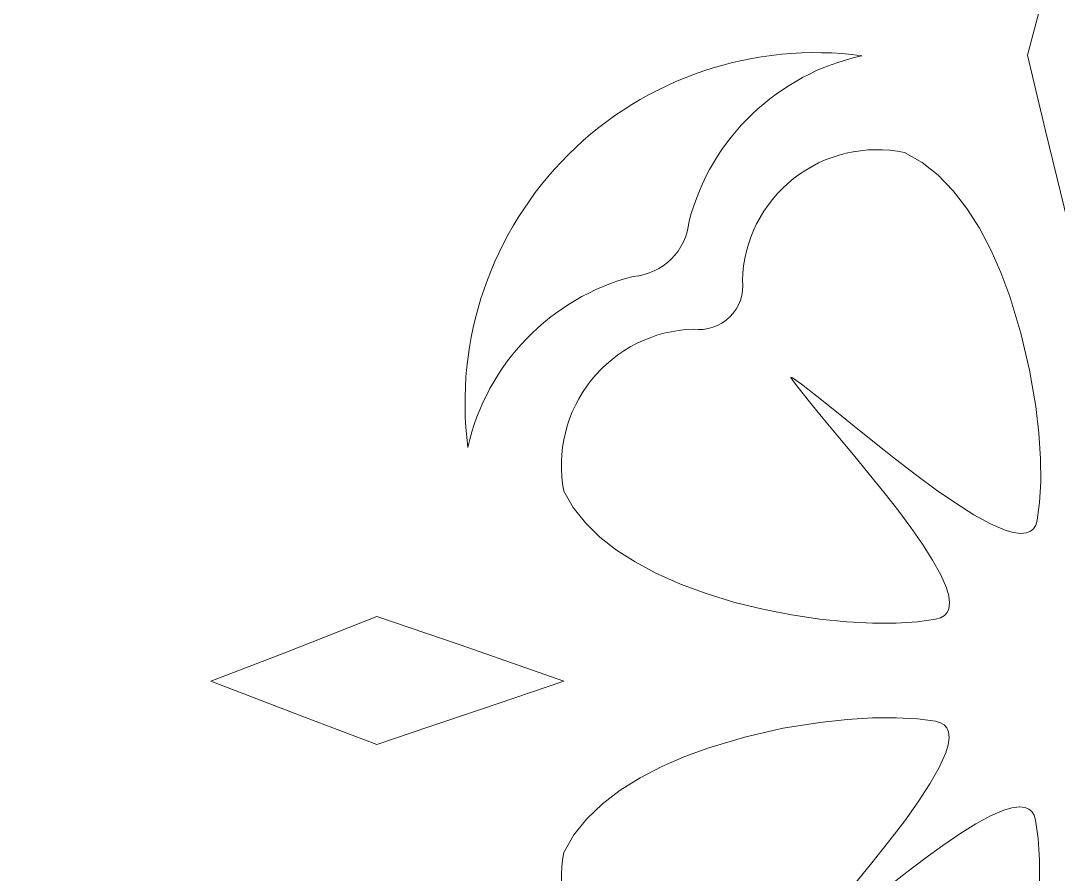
# Model space of a CAD drawing. Header units: centimetres. Extents: x -89 to 95, y -62 to 62.
# Drawn here: x 62.022 to 64.555, y -6.388 to -4.305 of the extents above; entities that cross this region are included whole.
import ezdxf

# ---------------------------------------------------------------- set-up
doc = ezdxf.new("R2010")
doc.units = ezdxf.units.CM
doc.header["$MEASUREMENT"] = 0
doc.layers.add('layer 1', color=7, linetype='Continuous')

msp = doc.modelspace()

# ---------------------------------------------------------------- linework, layer by layer
at = {"layer": 'layer 1', "color": 177, "lineweight": 9}
msp.add_open_spline([(5.39311, -61.96294), (5.39311, -61.96294), (95.39311, -61.96294), (95.39311, -61.96294), (95.39311, -61.96294), (95.39311, -61.96294), (95.39311, -1.96294), (95.39311, -1.96294), (95.39311, -1.96294), (95.39311, -1.96294), (5.39311, -1.96294), (5.39311, -1.96294), (5.39311, -1.96294), (5.39311, -1.96294), (5.39311, -61.96294), (5.39311, -61.96294), (5.39311, -61.96294), (5.39311, -61.96294), (5.39311, -61.96294), (5.39311, -61.96294)], degree=3, knots=[0, 0, 0, 0, 0.1666667, 0.1666667, 0.1666667, 0.1666667, 0.3333333, 0.3333333, 0.3333333, 0.3333333, 0.5, 0.5, 0.5, 0.5, 0.6666667, 0.6666667, 0.6666667, 0.6666667, 1, 1, 1, 1], dxfattribs=at)
at = {"layer": 'layer 1', "color": 250, "lineweight": 9}
msp.add_open_spline([(68.61308, -3.92236), (68.61292, -3.65698), (68.50733, -3.40253), (68.31956, -3.21499), (68.31956, -3.21499), (68.13179, -3.02746), (67.87847, -2.92219), (67.61308, -2.92236), (67.61308, -2.92236), (67.61308, -2.92236), (37.61308, -2.92236), (37.61308, -2.92236), (37.61308, -2.92236), (37.3477, -2.92253), (37.09325, -3.02811), (36.90571, -3.21589), (36.90571, -3.21589), (36.71818, -3.40366), (36.61292, -3.65698), (36.61308, -3.92236), (36.61308, -3.92236), (36.61308, -3.92236), (36.61308, -14.72236), (36.61308, -14.72236), (36.61308, -14.72236), (36.61325, -14.98774), (36.71884, -15.24219), (36.90661, -15.42973), (36.90661, -15.42973), (37.09438, -15.61726), (37.3477, -15.72253), (37.61308, -15.72236), (37.61308, -15.72236), (37.61308, -15.72236), (67.61308, -15.72236), (67.61308, -15.72236), (67.61308, -15.72236), (67.87847, -15.72219), (68.13292, -15.61661), (68.32045, -15.42883), (68.32045, -15.42883), (68.50799, -15.24106), (68.61325, -14.98774), (68.61308, -14.72236), (68.61308, -14.72236), (68.61308, -14.72236), (68.61308, -3.92236), (68.61308, -3.92236), (68.61308, -3.92236), (68.61308, -3.92236), (68.61308, -3.92236), (68.61308, -3.92236)], degree=3, knots=[0, 0, 0, 0, 0.0714286, 0.0714286, 0.0714286, 0.0714286, 0.1428571, 0.1428571, 0.1428571, 0.1428571, 0.2142857, 0.2142857, 0.2142857, 0.2142857, 0.2857143, 0.2857143, 0.2857143, 0.2857143, 0.3571429, 0.3571429, 0.3571429, 0.3571429, 0.4285714, 0.4285714, 0.4285714, 0.4285714, 0.5, 0.5, 0.5, 0.5, 0.5714286, 0.5714286, 0.5714286, 0.5714286, 0.6428571, 0.6428571, 0.6428571, 0.6428571, 0.7142857, 0.7142857, 0.7142857, 0.7142857, 0.7857143, 0.7857143, 0.7857143, 0.7857143, 0.8571429, 0.8571429, 0.8571429, 0.8571429, 1, 1, 1, 1], dxfattribs=at)
at = {"layer": 'layer 1', "color": 1, "lineweight": 9}
for points, knots in [([(64.63986, -3.80226), (64.63986, -3.80226), (64.59543, -3.96584), (64.59543, -3.96584), (64.59543, -3.96584), (64.59543, -3.96584), (64.55017, -4.13115), (64.55017, -4.13115), (64.55017, -4.13115), (64.55017, -4.13115), (64.51472, -4.2608), (64.51472, -4.2608), (64.51472, -4.2608), (64.51472, -4.2608), (64.47991, -4.38908), (64.47991, -4.38908), (64.47991, -4.38908), (64.47991, -4.38908), (64.52435, -4.57378), (64.52435, -4.57378), (64.52435, -4.57378), (64.52435, -4.57378), (64.5696, -4.76022), (64.5696, -4.76022), (64.5696, -4.76022), (64.5696, -4.76022), (64.60506, -4.90648), (64.60506, -4.90648), (64.60506, -4.90648), (64.60506, -4.90648), (64.63986, -5.05136), (64.63986, -5.05136), (64.63986, -5.05136), (64.63986, -5.05136), (64.72957, -4.68373), (64.72957, -4.68373), (64.72957, -4.68373), (64.72957, -4.68373), (64.76503, -4.53736), (64.76503, -4.53736), (64.76503, -4.53736), (64.76503, -4.53736), (64.79983, -4.38908), (64.79983, -4.38908), (64.79983, -4.38908), (64.79983, -4.38908), (64.75541, -4.22553), (64.75541, -4.22553), (64.75541, -4.22553), (64.75541, -4.22553), (64.71014, -4.06023), (64.71014, -4.06023), (64.71014, -4.06023), (64.71014, -4.06023), (64.67467, -3.93057), (64.67467, -3.93057), (64.67467, -3.93057), (64.67467, -3.93057), (64.63986, -3.80226), (64.63986, -3.80226), (64.63986, -3.80226), (64.63986, -3.80226), (64.63986, -3.80226), (64.63986, -3.80226)], [0, 0, 0, 0, 0.0588235, 0.0588235, 0.0588235, 0.0588235, 0.1176471, 0.1176471, 0.1176471, 0.1176471, 0.1764706, 0.1764706, 0.1764706, 0.1764706, 0.2352941, 0.2352941, 0.2352941, 0.2352941, 0.2941176, 0.2941176, 0.2941176, 0.2941176, 0.3529412, 0.3529412, 0.3529412, 0.3529412, 0.4117647, 0.4117647, 0.4117647, 0.4117647, 0.4705882, 0.4705882, 0.4705882, 0.4705882, 0.5294118, 0.5294118, 0.5294118, 0.5294118, 0.5882353, 0.5882353, 0.5882353, 0.5882353, 0.6470588, 0.6470588, 0.6470588, 0.6470588, 0.7058824, 0.7058824, 0.7058824, 0.7058824, 0.7647059, 0.7647059, 0.7647059, 0.7647059, 0.8235294, 0.8235294, 0.8235294, 0.8235294, 0.8823529, 0.8823529, 0.8823529, 0.8823529, 1, 1, 1, 1]), ([(64.07598, -4.39034), (63.81261, -4.3551), (63.54799, -4.44402), (63.35949, -4.63131), (63.35949, -4.63131), (63.17099, -4.8186), (63.08015, -5.08256), (63.11369, -5.34616), (63.11369, -5.34616), (63.15966, -5.14252), (63.31566, -4.98148), (63.51767, -4.92882), (63.51767, -4.92882), (63.5899, -4.92322), (63.64749, -4.86637), (63.65385, -4.7942), (63.65385, -4.7942), (63.70745, -4.59103), (63.87067, -4.435), (64.07598, -4.39034), (64.07598, -4.39034), (64.07598, -4.39034), (64.07598, -4.39034), (64.07598, -4.39034)], [0, 0, 0, 0, 0.1428571, 0.1428571, 0.1428571, 0.1428571, 0.2857143, 0.2857143, 0.2857143, 0.2857143, 0.4285714, 0.4285714, 0.4285714, 0.4285714, 0.5714286, 0.5714286, 0.5714286, 0.5714286, 0.7142857, 0.7142857, 0.7142857, 0.7142857, 1, 1, 1, 1]), ([(64.17996, -4.62657), (64.17996, -4.62657), (64.22262, -4.65068), (64.22262, -4.65068), (64.22262, -4.65068), (64.22262, -4.65068), (64.26219, -4.68203), (64.26219, -4.68203), (64.26219, -4.68203), (64.26219, -4.68203), (64.29871, -4.71983), (64.29871, -4.71983), (64.29871, -4.71983), (64.29871, -4.71983), (64.33222, -4.76327), (64.33222, -4.76327), (64.33222, -4.76327), (64.33222, -4.76327), (64.36275, -4.81155), (64.36275, -4.81155), (64.36275, -4.81155), (64.36275, -4.81155), (64.39034, -4.86389), (64.39034, -4.86389), (64.39034, -4.86389), (64.39034, -4.86389), (64.41502, -4.91948), (64.41502, -4.91948), (64.41502, -4.91948), (64.41502, -4.91948), (64.43684, -4.97753), (64.43684, -4.97753), (64.43684, -4.97753), (64.43684, -4.97753), (64.46415, -5.06705), (64.46415, -5.06705), (64.46415, -5.06705), (64.46415, -5.06705), (64.48526, -5.15762), (64.48526, -5.15762), (64.48526, -5.15762), (64.48526, -5.15762), (64.50029, -5.24658), (64.50029, -5.24658), (64.50029, -5.24658), (64.50029, -5.24658), (64.50775, -5.31178), (64.50775, -5.31178), (64.50775, -5.31178), (64.50775, -5.31178), (64.51179, -5.37331), (64.51179, -5.37331), (64.51179, -5.37331), (64.51179, -5.37331), (64.51246, -5.42999), (64.51246, -5.42999), (64.51246, -5.42999), (64.51246, -5.42999), (64.50981, -5.48063), (64.50981, -5.48063), (64.50981, -5.48063), (64.50981, -5.48063), (64.5039, -5.52406), (64.5039, -5.52406), (64.5039, -5.52406), (64.5039, -5.52406), (64.50026, -5.53564), (64.50026, -5.53564), (64.50026, -5.53564), (64.50026, -5.53564), (64.49466, -5.54452), (64.49466, -5.54452), (64.49466, -5.54452), (64.49466, -5.54452), (64.48721, -5.55084), (64.48721, -5.55084), (64.48721, -5.55084), (64.48721, -5.55084), (64.478, -5.55471), (64.478, -5.55471), (64.478, -5.55471), (64.478, -5.55471), (64.46318, -5.55629), (64.46318, -5.55629), (64.46318, -5.55629), (64.46318, -5.55629), (64.44567, -5.55407), (64.44567, -5.55407), (64.44567, -5.55407), (64.44567, -5.55407), (64.42572, -5.54834), (64.42572, -5.54834), (64.42572, -5.54834), (64.42572, -5.54834), (64.38972, -5.53283), (64.38972, -5.53283), (64.38972, -5.53283), (64.38972, -5.53283), (64.34917, -5.51049), (64.34917, -5.51049), (64.34917, -5.51049), (64.34917, -5.51049), (64.30506, -5.48254), (64.30506, -5.48254), (64.30506, -5.48254), (64.30506, -5.48254), (64.25836, -5.45017), (64.25836, -5.45017), (64.25836, -5.45017), (64.25836, -5.45017), (64.21003, -5.4146), (64.21003, -5.4146), (64.21003, -5.4146), (64.21003, -5.4146), (64.15808, -5.37471), (64.15808, -5.37471), (64.15808, -5.37471), (64.15808, -5.37471), (64.10657, -5.33402), (64.10657, -5.33402), (64.10657, -5.33402), (64.10657, -5.33402), (64.05664, -5.29396), (64.05664, -5.29396), (64.05664, -5.29396), (64.05664, -5.29396), (64.00947, -5.25597), (64.00947, -5.25597), (64.00947, -5.25597), (64.00947, -5.25597), (63.96621, -5.22149), (63.96621, -5.22149), (63.96621, -5.22149), (63.96621, -5.22149), (63.92801, -5.19197), (63.92801, -5.19197), (63.92801, -5.19197), (63.92801, -5.19197), (63.9146, -5.18239), (63.9146, -5.18239), (63.9146, -5.18239), (63.9146, -5.18239), (63.90849, -5.17812), (63.90849, -5.17812), (63.90849, -5.17812), (63.90849, -5.17812), (63.90446, -5.17565), (63.90446, -5.17565), (63.90446, -5.17565), (63.90446, -5.17565), (63.90338, -5.17521), (63.90338, -5.17521), (63.90338, -5.17521), (63.90338, -5.17521), (63.90312, -5.17516), (63.90312, -5.17516), (63.90312, -5.17516), (63.90312, -5.17516), (63.90291, -5.17516), (63.90291, -5.17516), (63.90291, -5.17516), (63.90291, -5.17516), (63.90275, -5.17522), (63.90275, -5.17522), (63.90275, -5.17522), (63.90275, -5.17522), (63.90268, -5.17528), (63.90268, -5.17528), (63.90268, -5.17528), (63.90268, -5.17528), (63.90263, -5.17537), (63.90263, -5.17537), (63.90263, -5.17537), (63.90263, -5.17537), (63.9026, -5.17548), (63.9026, -5.17548), (63.9026, -5.17548), (63.9026, -5.17548), (63.90261, -5.17571), (63.90261, -5.17571), (63.90261, -5.17571), (63.90261, -5.17571), (63.90267, -5.17599), (63.90267, -5.17599), (63.90267, -5.17599), (63.90267, -5.17599), (63.90309, -5.17699), (63.90309, -5.17699), (63.90309, -5.17699), (63.90309, -5.17699), (63.90551, -5.18084), (63.90551, -5.18084), (63.90551, -5.18084), (63.90551, -5.18084), (63.91117, -5.1885), (63.91117, -5.1885), (63.91117, -5.1885), (63.91117, -5.1885), (63.92, -5.19988), (63.92, -5.19988), (63.92, -5.19988), (63.92, -5.19988), (63.94806, -5.23529), (63.94806, -5.23529), (63.94806, -5.23529), (63.94806, -5.23529), (63.98074, -5.27512), (63.98074, -5.27512), (63.98074, -5.27512), (63.98074, -5.27512), (64.01678, -5.31843), (64.01678, -5.31843), (64.01678, -5.31843), (64.01678, -5.31843), (64.05495, -5.36427), (64.05495, -5.36427), (64.05495, -5.36427), (64.05495, -5.36427), (64.09401, -5.41169), (64.09401, -5.41169), (64.09401, -5.41169), (64.09401, -5.41169), (64.12923, -5.45537), (64.12923, -5.45537), (64.12923, -5.45537), (64.12923, -5.45537), (64.16324, -5.49887), (64.16324, -5.49887), (64.16324, -5.49887), (64.16324, -5.49887), (64.19508, -5.54146), (64.19508, -5.54146), (64.19508, -5.54146), (64.19508, -5.54146), (64.22383, -5.58244), (64.22383, -5.58244), (64.22383, -5.58244), (64.22383, -5.58244), (64.24855, -5.6211), (64.24855, -5.6211), (64.24855, -5.6211), (64.24855, -5.6211), (64.26832, -5.65672), (64.26832, -5.65672), (64.26832, -5.65672), (64.26832, -5.65672), (64.28219, -5.68858), (64.28219, -5.68858), (64.28219, -5.68858), (64.28219, -5.68858), (64.28786, -5.70813), (64.28786, -5.70813), (64.28786, -5.70813), (64.28786, -5.70813), (64.28993, -5.72529), (64.28993, -5.72529), (64.28993, -5.72529), (64.28993, -5.72529), (64.28809, -5.73982), (64.28809, -5.73982), (64.28809, -5.73982), (64.28809, -5.73982), (64.28395, -5.74885), (64.28395, -5.74885), (64.28395, -5.74885), (64.28395, -5.74885), (64.2773, -5.75616), (64.2773, -5.75616), (64.2773, -5.75616), (64.2773, -5.75616), (64.268, -5.76166), (64.268, -5.76166), (64.268, -5.76166), (64.268, -5.76166), (64.25593, -5.76525), (64.25593, -5.76525), (64.25593, -5.76525), (64.25593, -5.76525), (64.21124, -5.77185), (64.21124, -5.77185), (64.21124, -5.77185), (64.21124, -5.77185), (64.15939, -5.7752), (64.15939, -5.7752), (64.15939, -5.7752), (64.15939, -5.7752), (64.10157, -5.77525), (64.10157, -5.77525), (64.10157, -5.77525), (64.10157, -5.77525), (64.03896, -5.77193), (64.03896, -5.77193), (64.03896, -5.77193), (64.03896, -5.77193), (63.97275, -5.76519), (63.97275, -5.76519), (63.97275, -5.76519), (63.97275, -5.76519), (63.90413, -5.75497), (63.90413, -5.75497), (63.90413, -5.75497), (63.90413, -5.75497), (63.83428, -5.74121), (63.83428, -5.74121), (63.83428, -5.74121), (63.83428, -5.74121), (63.76578, -5.72423), (63.76578, -5.72423), (63.76578, -5.72423), (63.76578, -5.72423), (63.69835, -5.70375), (63.69835, -5.70375), (63.69835, -5.70375), (63.69835, -5.70375), (63.63312, -5.67969), (63.63312, -5.67969), (63.63312, -5.67969), (63.63312, -5.67969), (63.57119, -5.65201), (63.57119, -5.65201), (63.57119, -5.65201), (63.57119, -5.65201), (63.52207, -5.62565), (63.52207, -5.62565), (63.52207, -5.62565), (63.52207, -5.62565), (63.47682, -5.5966), (63.47682, -5.5966), (63.47682, -5.5966), (63.47682, -5.5966), (63.43612, -5.56483), (63.43612, -5.56483), (63.43612, -5.56483), (63.43612, -5.56483), (63.40065, -5.53032), (63.40065, -5.53032), (63.40065, -5.53032), (63.40065, -5.53032), (63.37109, -5.49302), (63.37109, -5.49302), (63.37109, -5.49302), (63.37109, -5.49302), (63.34812, -5.45291), (63.34812, -5.45291), (63.34812, -5.45291), (63.32976, -5.35733), (63.35422, -5.25844), (63.41497, -5.1824), (63.41497, -5.1824), (63.47571, -5.10636), (63.56679, -5.06073), (63.66406, -5.05753), (63.66406, -5.05753), (63.69683, -5.06209), (63.72984, -5.05115), (63.75336, -5.02788), (63.75336, -5.02788), (63.77689, -5.00462), (63.78824, -4.97175), (63.78404, -4.93893), (63.78404, -4.93893), (63.7868, -4.84164), (63.83262, -4.75053), (63.90902, -4.69024), (63.90902, -4.69024), (63.98542, -4.62995), (64.0847, -4.60664), (64.17996, -4.62657), (64.17996, -4.62657), (64.17996, -4.62657), (64.17996, -4.62657), (64.17996, -4.62657)], [0, 0, 0, 0, 0.0106383, 0.0106383, 0.0106383, 0.0106383, 0.0212766, 0.0212766, 0.0212766, 0.0212766, 0.0319149, 0.0319149, 0.0319149, 0.0319149, 0.0425532, 0.0425532, 0.0425532, 0.0425532, 0.0531915, 0.0531915, 0.0531915, 0.0531915, 0.0638298, 0.0638298, 0.0638298, 0.0638298, 0.0744681, 0.0744681, 0.0744681, 0.0744681, 0.0851064, 0.0851064, 0.0851064, 0.0851064, 0.0957447, 0.0957447, 0.0957447, 0.0957447, 0.106383, 0.106383, 0.106383, 0.106383, 0.1170213, 0.1170213, 0.1170213, 0.1170213, 0.1276596, 0.1276596, 0.1276596, 0.1276596, 0.1382979, 0.1382979, 0.1382979, 0.1382979, 0.1489362, 0.1489362, 0.1489362, 0.1489362, 0.1595745, 0.1595745, 0.1595745, 0.1595745, 0.1702128, 0.1702128, 0.1702128, 0.1702128, 0.1808511, 0.1808511, 0.1808511, 0.1808511, 0.1914894, 0.1914894, 0.1914894, 0.1914894, 0.2021277, 0.2021277, 0.2021277, 0.2021277, 0.212766, 0.212766, 0.212766, 0.212766, 0.2234043, 0.2234043, 0.2234043, 0.2234043, 0.2340426, 0.2340426, 0.2340426, 0.2340426, 0.2446809, 0.2446809, 0.2446809, 0.2446809, 0.2553191, 0.2553191, 0.2553191, 0.2553191, 0.2659574, 0.2659574, 0.2659574, 0.2659574, 0.2765957, 0.2765957, 0.2765957, 0.2765957, 0.287234, 0.287234, 0.287234, 0.287234, 0.2978723, 0.2978723, 0.2978723, 0.2978723, 0.3085106, 0.3085106, 0.3085106, 0.3085106, 0.3191489, 0.3191489, 0.3191489, 0.3191489, 0.3297872, 0.3297872, 0.3297872, 0.3297872, 0.3404255, 0.3404255, 0.3404255, 0.3404255, 0.3510638, 0.3510638, 0.3510638, 0.3510638, 0.3617021, 0.3617021, 0.3617021, 0.3617021, 0.3723404, 0.3723404, 0.3723404, 0.3723404, 0.3829787, 0.3829787, 0.3829787, 0.3829787, 0.393617, 0.393617, 0.393617, 0.393617, 0.4042553, 0.4042553, 0.4042553, 0.4042553, 0.4148936, 0.4148936, 0.4148936, 0.4148936, 0.4255319, 0.4255319, 0.4255319, 0.4255319, 0.4361702, 0.4361702, 0.4361702, 0.4361702, 0.4468085, 0.4468085, 0.4468085, 0.4468085, 0.4574468, 0.4574468, 0.4574468, 0.4574468, 0.4680851, 0.4680851, 0.4680851, 0.4680851, 0.4787234, 0.4787234, 0.4787234, 0.4787234, 0.4893617, 0.4893617, 0.4893617, 0.4893617, 0.5, 0.5, 0.5, 0.5, 0.5106383, 0.5106383, 0.5106383, 0.5106383, 0.5212766, 0.5212766, 0.5212766, 0.5212766, 0.5319149, 0.5319149, 0.5319149, 0.5319149, 0.5425532, 0.5425532, 0.5425532, 0.5425532, 0.5531915, 0.5531915, 0.5531915, 0.5531915, 0.5638298, 0.5638298, 0.5638298, 0.5638298, 0.5744681, 0.5744681, 0.5744681, 0.5744681, 0.5851064, 0.5851064, 0.5851064, 0.5851064, 0.5957447, 0.5957447, 0.5957447, 0.5957447, 0.606383, 0.606383, 0.606383, 0.606383, 0.6170213, 0.6170213, 0.6170213, 0.6170213, 0.6276596, 0.6276596, 0.6276596, 0.6276596, 0.6382979, 0.6382979, 0.6382979, 0.6382979, 0.6489362, 0.6489362, 0.6489362, 0.6489362, 0.6595745, 0.6595745, 0.6595745, 0.6595745, 0.6702128, 0.6702128, 0.6702128, 0.6702128, 0.6808511, 0.6808511, 0.6808511, 0.6808511, 0.6914894, 0.6914894, 0.6914894, 0.6914894, 0.7021277, 0.7021277, 0.7021277, 0.7021277, 0.712766, 0.712766, 0.712766, 0.712766, 0.7234043, 0.7234043, 0.7234043, 0.7234043, 0.7340426, 0.7340426, 0.7340426, 0.7340426, 0.7446809, 0.7446809, 0.7446809, 0.7446809, 0.7553191, 0.7553191, 0.7553191, 0.7553191, 0.7659574, 0.7659574, 0.7659574, 0.7659574, 0.7765957, 0.7765957, 0.7765957, 0.7765957, 0.787234, 0.787234, 0.787234, 0.787234, 0.7978723, 0.7978723, 0.7978723, 0.7978723, 0.8085106, 0.8085106, 0.8085106, 0.8085106, 0.8191489, 0.8191489, 0.8191489, 0.8191489, 0.8297872, 0.8297872, 0.8297872, 0.8297872, 0.8404255, 0.8404255, 0.8404255, 0.8404255, 0.8510638, 0.8510638, 0.8510638, 0.8510638, 0.8617021, 0.8617021, 0.8617021, 0.8617021, 0.8723404, 0.8723404, 0.8723404, 0.8723404, 0.8829787, 0.8829787, 0.8829787, 0.8829787, 0.893617, 0.893617, 0.893617, 0.893617, 0.9042553, 0.9042553, 0.9042553, 0.9042553, 0.9148936, 0.9148936, 0.9148936, 0.9148936, 0.9255319, 0.9255319, 0.9255319, 0.9255319, 0.9361702, 0.9361702, 0.9361702, 0.9361702, 0.9468085, 0.9468085, 0.9468085, 0.9468085, 0.9574468, 0.9574468, 0.9574468, 0.9574468, 0.9680851, 0.9680851, 0.9680851, 0.9680851, 0.9787234, 0.9787234, 0.9787234, 0.9787234, 1, 1, 1, 1]), ([(63.3483, -5.91672), (63.3483, -5.91672), (63.14746, -5.98455), (63.14746, -5.98455), (63.14746, -5.98455), (63.14746, -5.98455), (63.01885, -6.02772), (63.01885, -6.02772), (63.01885, -6.02772), (63.01885, -6.02772), (62.89143, -6.07089), (62.89143, -6.07089), (62.89143, -6.07089), (62.89143, -6.07089), (62.71107, -6.00306), (62.71107, -6.00306), (62.71107, -6.00306), (62.71107, -6.00306), (62.48657, -5.91672), (62.48657, -5.91672), (62.48657, -5.91672), (62.48657, -5.91672), (62.66691, -5.84724), (62.66691, -5.84724), (62.66691, -5.84724), (62.66691, -5.84724), (62.89143, -5.75856), (62.89143, -5.75856), (62.89143, -5.75856), (62.89143, -5.75856), (63.0947, -5.82803), (63.0947, -5.82803), (63.0947, -5.82803), (63.0947, -5.82803), (63.3483, -5.91672), (63.3483, -5.91672), (63.3483, -5.91672), (63.3483, -5.91672), (63.3483, -5.91672), (63.3483, -5.91672)], [0, 0, 0, 0, 0.0909091, 0.0909091, 0.0909091, 0.0909091, 0.1818182, 0.1818182, 0.1818182, 0.1818182, 0.2727273, 0.2727273, 0.2727273, 0.2727273, 0.3636364, 0.3636364, 0.3636364, 0.3636364, 0.4545455, 0.4545455, 0.4545455, 0.4545455, 0.5454545, 0.5454545, 0.5454545, 0.5454545, 0.6363636, 0.6363636, 0.6363636, 0.6363636, 0.7272727, 0.7272727, 0.7272727, 0.7272727, 0.8181818, 0.8181818, 0.8181818, 0.8181818, 1, 1, 1, 1]), ([(64.49989, -6.25548), (64.49989, -6.25548), (64.50652, -6.30041), (64.50652, -6.30041), (64.50652, -6.30041), (64.50652, -6.30041), (64.50978, -6.35241), (64.50978, -6.35241), (64.50978, -6.35241), (64.50978, -6.35241), (64.50963, -6.41028), (64.50963, -6.41028), (64.50963, -6.41028), (64.50963, -6.41028), (64.50602, -6.47285), (64.50602, -6.47285), (64.50602, -6.47285), (64.50602, -6.47285), (64.4989, -6.53894), (64.4989, -6.53894), (64.4989, -6.53894), (64.4989, -6.53894), (64.48822, -6.60735), (64.48822, -6.60735), (64.48822, -6.60735), (64.48822, -6.60735), (64.47394, -6.6769), (64.47394, -6.6769), (64.47394, -6.6769), (64.47394, -6.6769), (64.4564, -6.74503), (64.4564, -6.74503), (64.4564, -6.74503), (64.4564, -6.74503), (64.43531, -6.812), (64.43531, -6.812), (64.43531, -6.812), (64.43531, -6.812), (64.41062, -6.87671), (64.41062, -6.87671), (64.41062, -6.87671), (64.41062, -6.87671), (64.38229, -6.93803), (64.38229, -6.93803), (64.38229, -6.93803), (64.38229, -6.93803), (64.35537, -6.98658), (64.35537, -6.98658), (64.35537, -6.98658), (64.35537, -6.98658), (64.32576, -7.03121), (64.32576, -7.03121), (64.32576, -7.03121), (64.32576, -7.03121), (64.29344, -7.07123), (64.29344, -7.07123), (64.29344, -7.07123), (64.29344, -7.07123), (64.25839, -7.10598), (64.25839, -7.10598), (64.25839, -7.10598), (64.25839, -7.10598), (64.22057, -7.13477), (64.22057, -7.13477), (64.22057, -7.13477), (64.22057, -7.13477), (64.17996, -7.15691), (64.17996, -7.15691), (64.17996, -7.15691), (64.08435, -7.17637), (63.98493, -7.15295), (63.90802, -7.0929), (63.90802, -7.0929), (63.83111, -7.03286), (63.78434, -6.94206), (63.78002, -6.84458), (63.78002, -6.84458), (63.78514, -6.81156), (63.77412, -6.77811), (63.75036, -6.75462), (63.75036, -6.75462), (63.72659, -6.73113), (63.69302, -6.72047), (63.66006, -6.72598), (63.66006, -6.72598), (63.56403, -6.72229), (63.47431, -6.6769), (63.41441, -6.60175), (63.41441, -6.60175), (63.3545, -6.5266), (63.33031, -6.42901), (63.34812, -6.33457), (63.34812, -6.33457), (63.34812, -6.33457), (63.37248, -6.29181), (63.37248, -6.29181), (63.37248, -6.29181), (63.37248, -6.29181), (63.40409, -6.25224), (63.40409, -6.25224), (63.40409, -6.25224), (63.40409, -6.25224), (63.44218, -6.2158), (63.44218, -6.2158), (63.44218, -6.2158), (63.44218, -6.2158), (63.48594, -6.18244), (63.48594, -6.18244), (63.48594, -6.18244), (63.48594, -6.18244), (63.53457, -6.15213), (63.53457, -6.15213), (63.53457, -6.15213), (63.53457, -6.15213), (63.58729, -6.12481), (63.58729, -6.12481), (63.58729, -6.12481), (63.58729, -6.12481), (63.6433, -6.10044), (63.6433, -6.10044), (63.6433, -6.10044), (63.6433, -6.10044), (63.70181, -6.07896), (63.70181, -6.07896), (63.70181, -6.07896), (63.70181, -6.07896), (63.7921, -6.05219), (63.7921, -6.05219), (63.7921, -6.05219), (63.7921, -6.05219), (63.88354, -6.03161), (63.88354, -6.03161), (63.88354, -6.03161), (63.88354, -6.03161), (63.97349, -6.01707), (63.97349, -6.01707), (63.97349, -6.01707), (63.97349, -6.01707), (64.03952, -6.00994), (64.03952, -6.00994), (64.03952, -6.00994), (64.03952, -6.00994), (64.10196, -6.00617), (64.10196, -6.00617), (64.10196, -6.00617), (64.10196, -6.00617), (64.15963, -6.0057), (64.15963, -6.0057), (64.15963, -6.0057), (64.15963, -6.0057), (64.21135, -6.00844), (64.21135, -6.00844), (64.21135, -6.00844), (64.21135, -6.00844), (64.25593, -6.01433), (64.25593, -6.01433), (64.25593, -6.01433), (64.25593, -6.01433), (64.26765, -6.01793), (64.26765, -6.01793), (64.26765, -6.01793), (64.26765, -6.01793), (64.27663, -6.02346), (64.27663, -6.02346), (64.27663, -6.02346), (64.27663, -6.02346), (64.28302, -6.03083), (64.28302, -6.03083), (64.28302, -6.03083), (64.28302, -6.03083), (64.28693, -6.03993), (64.28693, -6.03993), (64.28693, -6.03993), (64.28693, -6.03993), (64.28852, -6.05458), (64.28852, -6.05458), (64.28852, -6.05458), (64.28852, -6.05458), (64.28626, -6.07188), (64.28626, -6.07188), (64.28626, -6.07188), (64.28626, -6.07188), (64.28043, -6.09161), (64.28043, -6.09161), (64.28043, -6.09161), (64.28043, -6.09161), (64.26468, -6.12719), (64.26468, -6.12719), (64.26468, -6.12719), (64.26468, -6.12719), (64.242, -6.16727), (64.242, -6.16727), (64.242, -6.16727), (64.242, -6.16727), (64.21358, -6.21088), (64.21358, -6.21088), (64.21358, -6.21088), (64.21358, -6.21088), (64.18066, -6.25705), (64.18066, -6.25705), (64.18066, -6.25705), (64.18066, -6.25705), (64.14444, -6.30483), (64.14444, -6.30483), (64.14444, -6.30483), (64.14444, -6.30483), (64.10377, -6.35618), (64.10377, -6.35618), (64.10377, -6.35618), (64.10377, -6.35618), (64.06222, -6.40711), (64.06222, -6.40711), (64.06222, -6.40711), (64.06222, -6.40711), (64.02121, -6.45647), (64.02121, -6.45647), (64.02121, -6.45647), (64.02121, -6.45647), (63.98221, -6.5031), (63.98221, -6.5031), (63.98221, -6.5031), (63.98221, -6.5031), (63.94666, -6.54588), (63.94666, -6.54588), (63.94666, -6.54588), (63.94666, -6.54588), (63.91601, -6.58364), (63.91601, -6.58364), (63.91601, -6.58364), (63.91601, -6.58364), (63.90814, -6.59511), (63.90814, -6.59511), (63.90814, -6.59511), (63.90814, -6.59511), (63.90455, -6.60044), (63.90455, -6.60044), (63.90455, -6.60044), (63.90455, -6.60044), (63.90244, -6.60403), (63.90244, -6.60403), (63.90244, -6.60403), (63.90244, -6.60403), (63.90215, -6.60475), (63.90215, -6.60475), (63.90215, -6.60475), (63.90215, -6.60475), (63.90203, -6.60529), (63.90203, -6.60529), (63.90203, -6.60529), (63.90203, -6.60529), (63.90203, -6.6055), (63.90203, -6.6055), (63.90203, -6.6055), (63.90203, -6.6055), (63.90208, -6.60566), (63.90208, -6.60566), (63.90208, -6.60566), (63.90208, -6.60566), (63.90217, -6.60578), (63.90217, -6.60578), (63.90217, -6.60578), (63.90217, -6.60578), (63.90231, -6.60585), (63.90231, -6.60585), (63.90231, -6.60585), (63.90231, -6.60585), (63.90251, -6.60587), (63.90251, -6.60587), (63.90251, -6.60587), (63.90251, -6.60587), (63.90275, -6.60585), (63.90275, -6.60585), (63.90275, -6.60585), (63.90275, -6.60585), (63.90363, -6.60556), (63.90363, -6.60556), (63.90363, -6.60556), (63.90363, -6.60556), (63.90702, -6.60366), (63.90702, -6.60366), (63.90702, -6.60366), (63.90702, -6.60366), (63.91383, -6.59899), (63.91383, -6.59899), (63.91383, -6.59899), (63.91383, -6.59899), (63.92401, -6.59154), (63.92401, -6.59154), (63.92401, -6.59154), (63.92401, -6.59154), (63.96057, -6.56312), (63.96057, -6.56312), (63.96057, -6.56312), (63.96057, -6.56312), (64.0015, -6.53032), (64.0015, -6.53032), (64.0015, -6.53032), (64.0015, -6.53032), (64.04586, -6.49433), (64.04586, -6.49433), (64.04586, -6.49433), (64.04586, -6.49433), (64.0927, -6.45637), (64.0927, -6.45637), (64.0927, -6.45637), (64.0927, -6.45637), (64.14105, -6.41764), (64.14105, -6.41764), (64.14105, -6.41764), (64.14105, -6.41764), (64.18554, -6.38275), (64.18554, -6.38275), (64.18554, -6.38275), (64.18554, -6.38275), (64.22978, -6.34912), (64.22978, -6.34912), (64.22978, -6.34912), (64.22978, -6.34912), (64.27306, -6.31764), (64.27306, -6.31764), (64.27306, -6.31764), (64.27306, -6.31764), (64.31467, -6.28921), (64.31467, -6.28921), (64.31467, -6.28921), (64.31467, -6.28921), (64.35388, -6.26474), (64.35388, -6.26474), (64.35388, -6.26474), (64.35388, -6.26474), (64.39, -6.24513), (64.39, -6.24513), (64.39, -6.24513), (64.39, -6.24513), (64.42229, -6.23127), (64.42229, -6.23127), (64.42229, -6.23127), (64.42229, -6.23127), (64.44209, -6.22551), (64.44209, -6.22551), (64.44209, -6.22551), (64.44209, -6.22551), (64.45946, -6.22327), (64.45946, -6.22327), (64.45946, -6.22327), (64.45946, -6.22327), (64.47417, -6.22484), (64.47417, -6.22484), (64.47417, -6.22484), (64.47417, -6.22484), (64.4833, -6.22871), (64.4833, -6.22871), (64.4833, -6.22871), (64.4833, -6.22871), (64.4907, -6.23502), (64.4907, -6.23502), (64.4907, -6.23502), (64.4907, -6.23502), (64.49627, -6.2439), (64.49627, -6.2439), (64.49627, -6.2439), (64.49627, -6.2439), (64.49989, -6.25548), (64.49989, -6.25548), (64.49989, -6.25548), (64.49989, -6.25548), (64.49989, -6.25548), (64.49989, -6.25548)], [0, 0, 0, 0, 0.0107527, 0.0107527, 0.0107527, 0.0107527, 0.0215054, 0.0215054, 0.0215054, 0.0215054, 0.0322581, 0.0322581, 0.0322581, 0.0322581, 0.0430108, 0.0430108, 0.0430108, 0.0430108, 0.0537634, 0.0537634, 0.0537634, 0.0537634, 0.0645161, 0.0645161, 0.0645161, 0.0645161, 0.0752688, 0.0752688, 0.0752688, 0.0752688, 0.0860215, 0.0860215, 0.0860215, 0.0860215, 0.0967742, 0.0967742, 0.0967742, 0.0967742, 0.1075269, 0.1075269, 0.1075269, 0.1075269, 0.1182796, 0.1182796, 0.1182796, 0.1182796, 0.1290323, 0.1290323, 0.1290323, 0.1290323, 0.1397849, 0.1397849, 0.1397849, 0.1397849, 0.1505376, 0.1505376, 0.1505376, 0.1505376, 0.1612903, 0.1612903, 0.1612903, 0.1612903, 0.172043, 0.172043, 0.172043, 0.172043, 0.1827957, 0.1827957, 0.1827957, 0.1827957, 0.1935484, 0.1935484, 0.1935484, 0.1935484, 0.2043011, 0.2043011, 0.2043011, 0.2043011, 0.2150538, 0.2150538, 0.2150538, 0.2150538, 0.2258065, 0.2258065, 0.2258065, 0.2258065, 0.2365591, 0.2365591, 0.2365591, 0.2365591, 0.2473118, 0.2473118, 0.2473118, 0.2473118, 0.2580645, 0.2580645, 0.2580645, 0.2580645, 0.2688172, 0.2688172, 0.2688172, 0.2688172, 0.2795699, 0.2795699, 0.2795699, 0.2795699, 0.2903226, 0.2903226, 0.2903226, 0.2903226, 0.3010753, 0.3010753, 0.3010753, 0.3010753, 0.311828, 0.311828, 0.311828, 0.311828, 0.3225806, 0.3225806, 0.3225806, 0.3225806, 0.3333333, 0.3333333, 0.3333333, 0.3333333, 0.344086, 0.344086, 0.344086, 0.344086, 0.3548387, 0.3548387, 0.3548387, 0.3548387, 0.3655914, 0.3655914, 0.3655914, 0.3655914, 0.3763441, 0.3763441, 0.3763441, 0.3763441, 0.3870968, 0.3870968, 0.3870968, 0.3870968, 0.3978495, 0.3978495, 0.3978495, 0.3978495, 0.4086022, 0.4086022, 0.4086022, 0.4086022, 0.4193548, 0.4193548, 0.4193548, 0.4193548, 0.4301075, 0.4301075, 0.4301075, 0.4301075, 0.4408602, 0.4408602, 0.4408602, 0.4408602, 0.4516129, 0.4516129, 0.4516129, 0.4516129, 0.4623656, 0.4623656, 0.4623656, 0.4623656, 0.4731183, 0.4731183, 0.4731183, 0.4731183, 0.483871, 0.483871, 0.483871, 0.483871, 0.4946237, 0.4946237, 0.4946237, 0.4946237, 0.5053763, 0.5053763, 0.5053763, 0.5053763, 0.516129, 0.516129, 0.516129, 0.516129, 0.5268817, 0.5268817, 0.5268817, 0.5268817, 0.5376344, 0.5376344, 0.5376344, 0.5376344, 0.5483871, 0.5483871, 0.5483871, 0.5483871, 0.5591398, 0.5591398, 0.5591398, 0.5591398, 0.5698925, 0.5698925, 0.5698925, 0.5698925, 0.5806452, 0.5806452, 0.5806452, 0.5806452, 0.5913978, 0.5913978, 0.5913978, 0.5913978, 0.6021505, 0.6021505, 0.6021505, 0.6021505, 0.6129032, 0.6129032, 0.6129032, 0.6129032, 0.6236559, 0.6236559, 0.6236559, 0.6236559, 0.6344086, 0.6344086, 0.6344086, 0.6344086, 0.6451613, 0.6451613, 0.6451613, 0.6451613, 0.655914, 0.655914, 0.655914, 0.655914, 0.6666667, 0.6666667, 0.6666667, 0.6666667, 0.6774194, 0.6774194, 0.6774194, 0.6774194, 0.688172, 0.688172, 0.688172, 0.688172, 0.6989247, 0.6989247, 0.6989247, 0.6989247, 0.7096774, 0.7096774, 0.7096774, 0.7096774, 0.7204301, 0.7204301, 0.7204301, 0.7204301, 0.7311828, 0.7311828, 0.7311828, 0.7311828, 0.7419355, 0.7419355, 0.7419355, 0.7419355, 0.7526882, 0.7526882, 0.7526882, 0.7526882, 0.7634409, 0.7634409, 0.7634409, 0.7634409, 0.7741935, 0.7741935, 0.7741935, 0.7741935, 0.7849462, 0.7849462, 0.7849462, 0.7849462, 0.7956989, 0.7956989, 0.7956989, 0.7956989, 0.8064516, 0.8064516, 0.8064516, 0.8064516, 0.8172043, 0.8172043, 0.8172043, 0.8172043, 0.827957, 0.827957, 0.827957, 0.827957, 0.8387097, 0.8387097, 0.8387097, 0.8387097, 0.8494624, 0.8494624, 0.8494624, 0.8494624, 0.8602151, 0.8602151, 0.8602151, 0.8602151, 0.8709677, 0.8709677, 0.8709677, 0.8709677, 0.8817204, 0.8817204, 0.8817204, 0.8817204, 0.8924731, 0.8924731, 0.8924731, 0.8924731, 0.9032258, 0.9032258, 0.9032258, 0.9032258, 0.9139785, 0.9139785, 0.9139785, 0.9139785, 0.9247312, 0.9247312, 0.9247312, 0.9247312, 0.9354839, 0.9354839, 0.9354839, 0.9354839, 0.9462366, 0.9462366, 0.9462366, 0.9462366, 0.9569892, 0.9569892, 0.9569892, 0.9569892, 0.9677419, 0.9677419, 0.9677419, 0.9677419, 0.9784946, 0.9784946, 0.9784946, 0.9784946, 1, 1, 1, 1])]:
    msp.add_open_spline(points, degree=3, knots=knots, dxfattribs=at)

doc.saveas('drawing.dxf')
